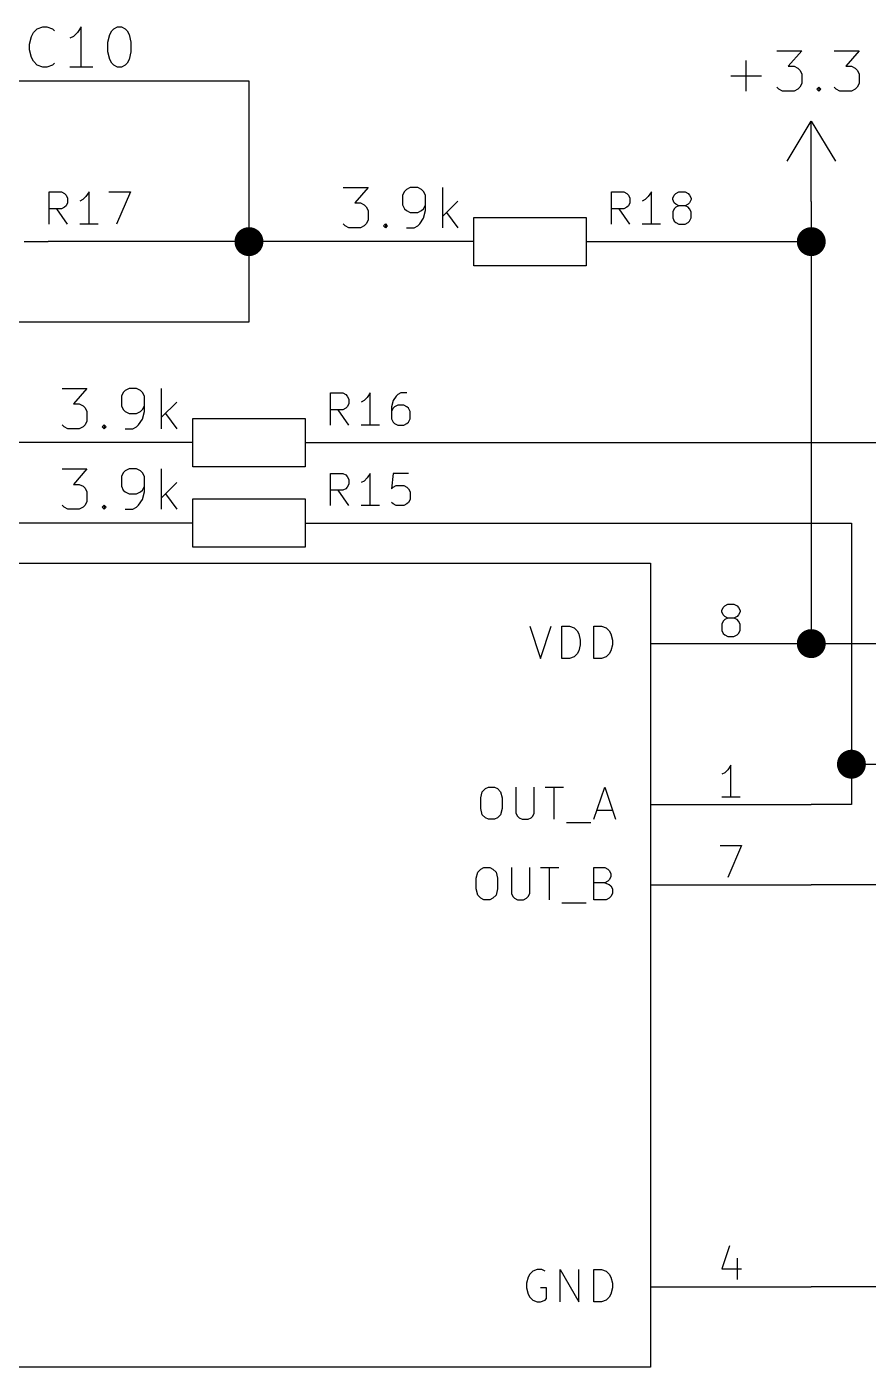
# Model space of a CAD drawing. Header units: inches. Extents: x 0.4 to 16.1, y -11.3 to -0.4.
# Drawn here: x 5.323 to 6.371, y -10.15 to -8.483 of the extents above; entities that cross this region are included whole.
import ezdxf

# ---------------------------------------------------------------- set-up
doc = ezdxf.new("R2010")
doc.units = ezdxf.units.IN
doc.header["$MEASUREMENT"] = 0
for name, color, linetype in [('GREENSIXTYFIVE', 129, 'CONTINUOUS'), ('LIGHTGREEN', 92, 'CONTINUOUS'), ('LIGHTRED', 12, 'CONTINUOUS'), ('RED', 14, 'CONTINUOUS'), ('WHITE', 250, 'CONTINUOUS')]:
    doc.layers.add(name, color=color, linetype=linetype)

msp = doc.modelspace()

# ---------------------------------------------------------------- linework, layer by layer
at = {"layer": 'GREENSIXTYFIVE', "linetype": 'CONTINUOUS'}
for p, q in [((5.3317, -8.4899), (5.3364, -8.4852)), ((5.3364, -8.4852), (5.3436, -8.4828)), ((5.3436, -8.4828), (5.3483, -8.4828)), ((5.3483, -8.4828), (5.3555, -8.4852)), ((5.3555, -8.4852), (5.3579, -8.4876)), ((5.3912, -8.4828), (5.3864, -8.4899)), ((5.3912, -8.5328), (5.3912, -8.4828)), ((5.4293, -8.4876), (5.4317, -8.4852)), ((5.4317, -8.4852), (5.4364, -8.4828)), ((5.4364, -8.4828), (5.4412, -8.4828)), ((5.4412, -8.4828), (5.4459, -8.4852)), ((5.4459, -8.4852), (5.4483, -8.4876)), ((5.3269, -8.5042), (5.3293, -8.4947)), ((5.3293, -8.4947), (5.3317, -8.4899)), ((5.3817, -8.4947), (5.3769, -8.4971)), ((5.3864, -8.4899), (5.3817, -8.4947)), ((5.4245, -8.5018), (5.4269, -8.4923)), ((5.4245, -8.5138), (5.4245, -8.5018)), ((5.4269, -8.4923), (5.4293, -8.4876)), ((5.4483, -8.4876), (5.4507, -8.4923)), ((5.4507, -8.4923), (5.4531, -8.5018)), ((5.4531, -8.5018), (5.4531, -8.5138)), ((5.3269, -8.5114), (5.3269, -8.5042)), ((5.3293, -8.5209), (5.3269, -8.5114)), ((5.4269, -8.5233), (5.4245, -8.5138)), ((5.4531, -8.5138), (5.4507, -8.5233)), ((6.2571, -8.5128), (6.2881, -8.5128)), ((6.2881, -8.5128), (6.2714, -8.5319)), ((6.3286, -8.5128), (6.3595, -8.5128)), ((6.3595, -8.5128), (6.3429, -8.5319)), ((5.3317, -8.5257), (5.3293, -8.5209)), ((5.3364, -8.5304), (5.3317, -8.5257)), ((5.3436, -8.5328), (5.3364, -8.5304)), ((5.3483, -8.5328), (5.3436, -8.5328)), ((5.3555, -8.5304), (5.3483, -8.5328)), ((5.3579, -8.528), (5.3555, -8.5304)), ((5.4055, -8.5328), (5.3769, -8.5328)), ((5.4293, -8.528), (5.4269, -8.5233)), ((5.4317, -8.5304), (5.4293, -8.528)), ((5.4364, -8.5328), (5.4317, -8.5304)), ((5.4412, -8.5328), (5.4364, -8.5328)), ((5.4459, -8.5304), (5.4412, -8.5328)), ((5.4483, -8.528), (5.4459, -8.5304)), ((5.4507, -8.5233), (5.4483, -8.528)), ((6.219, -8.5628), (6.219, -8.5247)), ((6.2714, -8.5319), (6.2786, -8.5319)), ((6.2786, -8.5319), (6.2833, -8.5342)), ((6.2833, -8.5342), (6.2857, -8.5366)), ((6.3429, -8.5319), (6.35, -8.5319)), ((6.35, -8.5319), (6.3548, -8.5342)), ((6.3548, -8.5342), (6.3571, -8.5366)), ((6.2, -8.5438), (6.2381, -8.5438)), ((6.2857, -8.5366), (6.2881, -8.5414)), ((6.2881, -8.5414), (6.2881, -8.5533)), ((6.3571, -8.5366), (6.3595, -8.5414)), ((6.3595, -8.5414), (6.3595, -8.5533)), ((6.2595, -8.5604), (6.2571, -8.558)), ((6.2643, -8.5628), (6.2595, -8.5604)), ((6.2786, -8.5628), (6.2643, -8.5628)), ((6.2833, -8.5604), (6.2786, -8.5628)), ((6.2857, -8.558), (6.2833, -8.5604)), ((6.2881, -8.5533), (6.2857, -8.558)), ((6.3071, -8.5604), (6.3095, -8.558)), ((6.3095, -8.5628), (6.3071, -8.5604)), ((6.3095, -8.558), (6.3119, -8.5604)), ((6.3095, -8.558), (6.3095, -8.5628)), ((6.3119, -8.5604), (6.3095, -8.5628)), ((6.331, -8.5604), (6.3286, -8.558)), ((6.3357, -8.5628), (6.331, -8.5604)), ((6.35, -8.5628), (6.3357, -8.5628)), ((6.3548, -8.5604), (6.35, -8.5628)), ((6.3571, -8.558), (6.3548, -8.5604)), ((6.3595, -8.5533), (6.3571, -8.558)), ((5.7174, -8.6828), (5.7483, -8.6828)), ((5.7483, -8.6828), (5.7317, -8.7019)), ((5.796, -8.6852), (5.7936, -8.6876)), ((5.8007, -8.6828), (5.796, -8.6852)), ((5.8102, -8.6828), (5.8007, -8.6828)), ((5.815, -8.6852), (5.8102, -8.6828)), ((5.8174, -8.6876), (5.815, -8.6852)), ((5.8412, -8.7328), (5.8412, -8.6828)), ((5.3514, -8.7282), (5.3514, -8.6882)), ((5.3514, -8.6882), (5.3667, -8.6882)), ((5.3667, -8.6882), (5.3705, -8.6901)), ((5.3705, -8.6901), (5.3724, -8.6921)), ((5.3724, -8.6921), (5.3743, -8.6959)), ((5.3743, -8.7016), (5.3724, -8.7054)), ((5.3743, -8.6959), (5.3743, -8.7016)), ((5.3933, -8.6978), (5.3895, -8.6997)), ((5.3971, -8.694), (5.3933, -8.6978)), ((5.401, -8.6882), (5.3971, -8.694)), ((5.401, -8.7282), (5.401, -8.6882)), ((5.4257, -8.6882), (5.4524, -8.6882)), ((5.4524, -8.6882), (5.4352, -8.7282)), ((5.7317, -8.7019), (5.7388, -8.7019)), ((5.7388, -8.7019), (5.7436, -8.7042)), ((5.7936, -8.6876), (5.7912, -8.6923)), ((5.7912, -8.6923), (5.7912, -8.7042)), ((5.8198, -8.6923), (5.8174, -8.6876)), ((5.8198, -8.7114), (5.8198, -8.6923)), ((5.8602, -8.6995), (5.8412, -8.7185)), ((6.0514, -8.7282), (6.0514, -8.6882)), ((6.0514, -8.6882), (6.0667, -8.6882)), ((6.0667, -8.6882), (6.0705, -8.6901)), ((6.0705, -8.6901), (6.0724, -8.6921)), ((6.0724, -8.6921), (6.0743, -8.6959)), ((6.0743, -8.7016), (6.0724, -8.7054)), ((6.0743, -8.6959), (6.0743, -8.7016)), ((6.0933, -8.6978), (6.0895, -8.6997)), ((6.0971, -8.694), (6.0933, -8.6978)), ((6.101, -8.6882), (6.0971, -8.694)), ((6.101, -8.7282), (6.101, -8.6882)), ((6.1276, -8.6959), (6.1295, -8.6921)), ((6.1276, -8.6978), (6.1276, -8.6959)), ((6.1295, -8.7016), (6.1276, -8.6978)), ((6.1295, -8.6921), (6.1314, -8.6901)), ((6.1314, -8.7035), (6.1295, -8.7016)), ((6.1314, -8.6901), (6.1352, -8.6882)), ((6.1352, -8.6882), (6.1429, -8.6882)), ((6.1429, -8.6882), (6.1467, -8.6901)), ((6.1467, -8.6901), (6.1486, -8.6921)), ((6.1486, -8.7016), (6.1467, -8.7035)), ((6.1486, -8.6921), (6.1505, -8.6959)), ((6.1505, -8.6978), (6.1486, -8.7016)), ((6.1505, -8.6959), (6.1505, -8.6978)), ((5.3667, -8.7092), (5.3514, -8.7092)), ((5.3743, -8.7282), (5.361, -8.7092)), ((5.3705, -8.7073), (5.3667, -8.7092)), ((5.3724, -8.7054), (5.3705, -8.7073)), ((5.7436, -8.7042), (5.746, -8.7066)), ((5.746, -8.7066), (5.7483, -8.7114)), ((5.7483, -8.7114), (5.7483, -8.7233)), ((5.7912, -8.7042), (5.7936, -8.709)), ((5.7936, -8.709), (5.796, -8.7114)), ((5.796, -8.7114), (5.8007, -8.7138)), ((5.8007, -8.7138), (5.8102, -8.7138)), ((5.8102, -8.7138), (5.815, -8.7114)), ((5.815, -8.7114), (5.8174, -8.709)), ((5.8174, -8.709), (5.8198, -8.7042)), ((5.8174, -8.7209), (5.8198, -8.7114)), ((5.846, -8.7138), (5.8602, -8.7328)), ((6.0667, -8.7092), (6.0514, -8.7092)), ((6.0743, -8.7282), (6.061, -8.7092)), ((6.0705, -8.7073), (6.0667, -8.7092)), ((6.0724, -8.7054), (6.0705, -8.7073)), ((6.1295, -8.7092), (6.1276, -8.713)), ((6.1276, -8.713), (6.1276, -8.7206)), ((6.1314, -8.7073), (6.1295, -8.7092)), ((6.1352, -8.7054), (6.1314, -8.7035)), ((6.1352, -8.7054), (6.1314, -8.7073)), ((6.1429, -8.7054), (6.1352, -8.7054)), ((6.1467, -8.7035), (6.1429, -8.7054)), ((6.1467, -8.7073), (6.1429, -8.7054)), ((6.1486, -8.7092), (6.1467, -8.7073)), ((6.1505, -8.713), (6.1486, -8.7092)), ((6.1505, -8.7206), (6.1505, -8.713)), ((5.4124, -8.7282), (5.3895, -8.7282)), ((5.7198, -8.7304), (5.7174, -8.728)), ((5.7245, -8.7328), (5.7198, -8.7304)), ((5.7388, -8.7328), (5.7245, -8.7328)), ((5.7436, -8.7304), (5.7388, -8.7328)), ((5.746, -8.728), (5.7436, -8.7304)), ((5.7483, -8.7233), (5.746, -8.728)), ((5.7674, -8.7304), (5.7698, -8.728)), ((5.7698, -8.7328), (5.7674, -8.7304)), ((5.7698, -8.728), (5.7721, -8.7304)), ((5.7698, -8.728), (5.7698, -8.7328)), ((5.7721, -8.7304), (5.7698, -8.7328)), ((5.796, -8.7328), (5.8055, -8.7328)), ((5.8055, -8.7328), (5.8102, -8.7304)), ((5.8102, -8.7304), (5.8126, -8.728)), ((5.8126, -8.728), (5.8174, -8.7209)), ((6.1124, -8.7282), (6.0895, -8.7282)), ((6.1276, -8.7206), (6.1295, -8.7244)), ((6.1295, -8.7244), (6.1314, -8.7263)), ((6.1314, -8.7263), (6.1352, -8.7282)), ((6.1352, -8.7282), (6.1429, -8.7282)), ((6.1429, -8.7282), (6.1467, -8.7263)), ((6.1467, -8.7263), (6.1486, -8.7244)), ((6.1486, -8.7244), (6.1505, -8.7206)), ((5.3674, -8.9328), (5.3983, -8.9328)), ((5.3674, -8.9328), (5.3983, -8.9328)), ((5.3983, -8.9328), (5.3817, -8.9519)), ((5.3983, -8.9328), (5.3817, -8.9519)), ((5.446, -8.9352), (5.4436, -8.9376)), ((5.446, -8.9352), (5.4436, -8.9376)), ((5.4507, -8.9328), (5.446, -8.9352)), ((5.4507, -8.9328), (5.446, -8.9352)), ((5.4602, -8.9328), (5.4507, -8.9328)), ((5.4602, -8.9328), (5.4507, -8.9328)), ((5.465, -8.9352), (5.4602, -8.9328)), ((5.465, -8.9352), (5.4602, -8.9328)), ((5.4674, -8.9376), (5.465, -8.9352)), ((5.4674, -8.9376), (5.465, -8.9352)), ((5.4912, -8.9828), (5.4912, -8.9328)), ((5.4912, -8.9828), (5.4912, -8.9328)), ((5.3817, -8.9519), (5.3888, -8.9519)), ((5.3817, -8.9519), (5.3888, -8.9519)), ((5.3888, -8.9519), (5.3936, -8.9542)), ((5.3888, -8.9519), (5.3936, -8.9542)), ((5.4436, -8.9376), (5.4412, -8.9423)), ((5.4436, -8.9376), (5.4412, -8.9423)), ((5.4412, -8.9423), (5.4412, -8.9542)), ((5.4412, -8.9423), (5.4412, -8.9542)), ((5.4698, -8.9423), (5.4674, -8.9376)), ((5.4698, -8.9423), (5.4674, -8.9376)), ((5.4698, -8.9614), (5.4698, -8.9423)), ((5.4698, -8.9614), (5.4698, -8.9423)), ((5.5102, -8.9495), (5.4912, -8.9685)), ((5.5102, -8.9495), (5.4912, -8.9685)), ((5.7014, -8.9782), (5.7014, -8.9382)), ((5.7014, -8.9382), (5.7167, -8.9382)), ((5.7014, -8.9782), (5.7014, -8.9382)), ((5.7014, -8.9382), (5.7167, -8.9382)), ((5.7167, -8.9382), (5.7205, -8.9401)), ((5.7167, -8.9382), (5.7205, -8.9401)), ((5.7205, -8.9401), (5.7224, -8.9421)), ((5.7205, -8.9401), (5.7224, -8.9421)), ((5.7224, -8.9421), (5.7243, -8.9459)), ((5.7224, -8.9421), (5.7243, -8.9459)), ((5.7243, -8.9516), (5.7224, -8.9554)), ((5.7243, -8.9516), (5.7224, -8.9554)), ((5.7243, -8.9459), (5.7243, -8.9516)), ((5.7243, -8.9459), (5.7243, -8.9516)), ((5.7433, -8.9478), (5.7395, -8.9497)), ((5.7433, -8.9478), (5.7395, -8.9497)), ((5.7471, -8.944), (5.7433, -8.9478)), ((5.7471, -8.944), (5.7433, -8.9478)), ((5.751, -8.9382), (5.7471, -8.944)), ((5.751, -8.9382), (5.7471, -8.944)), ((5.751, -8.9782), (5.751, -8.9382)), ((5.751, -8.9782), (5.751, -8.9382)), ((5.7795, -8.9478), (5.7776, -8.9554)), ((5.7795, -8.9478), (5.7776, -8.9554)), ((5.7833, -8.9421), (5.7795, -8.9478)), ((5.7833, -8.9421), (5.7795, -8.9478)), ((5.7852, -8.9401), (5.7833, -8.9421)), ((5.7852, -8.9401), (5.7833, -8.9421)), ((5.789, -8.9382), (5.7852, -8.9401)), ((5.789, -8.9382), (5.7852, -8.9401)), ((5.7967, -8.9382), (5.789, -8.9382)), ((5.7967, -8.9382), (5.789, -8.9382)), ((5.3936, -8.9542), (5.396, -8.9566)), ((5.3936, -8.9542), (5.396, -8.9566)), ((5.396, -8.9566), (5.3983, -8.9614)), ((5.396, -8.9566), (5.3983, -8.9614)), ((5.3983, -8.9614), (5.3983, -8.9733)), ((5.3983, -8.9614), (5.3983, -8.9733)), ((5.4412, -8.9542), (5.4436, -8.959)), ((5.4412, -8.9542), (5.4436, -8.959)), ((5.4436, -8.959), (5.446, -8.9614)), ((5.4436, -8.959), (5.446, -8.9614)), ((5.446, -8.9614), (5.4507, -8.9638)), ((5.446, -8.9614), (5.4507, -8.9638)), ((5.4507, -8.9638), (5.4602, -8.9638)), ((5.4507, -8.9638), (5.4602, -8.9638)), ((5.4602, -8.9638), (5.465, -8.9614)), ((5.4602, -8.9638), (5.465, -8.9614)), ((5.465, -8.9614), (5.4674, -8.959)), ((5.465, -8.9614), (5.4674, -8.959)), ((5.4674, -8.959), (5.4698, -8.9542)), ((5.4674, -8.959), (5.4698, -8.9542)), ((5.4674, -8.9709), (5.4698, -8.9614)), ((5.4674, -8.9709), (5.4698, -8.9614)), ((5.496, -8.9638), (5.5102, -8.9828)), ((5.496, -8.9638), (5.5102, -8.9828)), ((5.7167, -8.9592), (5.7014, -8.9592)), ((5.7167, -8.9592), (5.7014, -8.9592)), ((5.7243, -8.9782), (5.711, -8.9592)), ((5.7243, -8.9782), (5.711, -8.9592)), ((5.7205, -8.9573), (5.7167, -8.9592)), ((5.7205, -8.9573), (5.7167, -8.9592)), ((5.7224, -8.9554), (5.7205, -8.9573)), ((5.7224, -8.9554), (5.7205, -8.9573)), ((5.7776, -8.9554), (5.7776, -8.9706)), ((5.7776, -8.9554), (5.7776, -8.9706)), ((5.7795, -8.9573), (5.7776, -8.9611)), ((5.7795, -8.9573), (5.7776, -8.9611)), ((5.7814, -8.9554), (5.7795, -8.9573)), ((5.7814, -8.9554), (5.7795, -8.9573)), ((5.7852, -8.9535), (5.7814, -8.9554)), ((5.7852, -8.9535), (5.7814, -8.9554)), ((5.7929, -8.9535), (5.7852, -8.9535)), ((5.7929, -8.9535), (5.7852, -8.9535)), ((5.7967, -8.9554), (5.7929, -8.9535)), ((5.7967, -8.9554), (5.7929, -8.9535)), ((5.7986, -8.9573), (5.7967, -8.9554)), ((5.7986, -8.9573), (5.7967, -8.9554)), ((5.8005, -8.9611), (5.7986, -8.9573)), ((5.8005, -8.9611), (5.7986, -8.9573)), ((5.8005, -8.9706), (5.8005, -8.9611)), ((5.8005, -8.9706), (5.8005, -8.9611)), ((5.3698, -8.9804), (5.3674, -8.978)), ((5.3698, -8.9804), (5.3674, -8.978)), ((5.3745, -8.9828), (5.3698, -8.9804)), ((5.3745, -8.9828), (5.3698, -8.9804)), ((5.3888, -8.9828), (5.3745, -8.9828)), ((5.3888, -8.9828), (5.3745, -8.9828)), ((5.3936, -8.9804), (5.3888, -8.9828)), ((5.3936, -8.9804), (5.3888, -8.9828)), ((5.396, -8.978), (5.3936, -8.9804)), ((5.396, -8.978), (5.3936, -8.9804)), ((5.3983, -8.9733), (5.396, -8.978)), ((5.3983, -8.9733), (5.396, -8.978)), ((5.4174, -8.9804), (5.4198, -8.978)), ((5.4174, -8.9804), (5.4198, -8.978)), ((5.4198, -8.9828), (5.4174, -8.9804)), ((5.4198, -8.9828), (5.4174, -8.9804)), ((5.4198, -8.978), (5.4221, -8.9804)), ((5.4198, -8.978), (5.4198, -8.9828)), ((5.4198, -8.978), (5.4221, -8.9804)), ((5.4198, -8.978), (5.4198, -8.9828)), ((5.4221, -8.9804), (5.4198, -8.9828)), ((5.4221, -8.9804), (5.4198, -8.9828)), ((5.446, -8.9828), (5.4555, -8.9828)), ((5.446, -8.9828), (5.4555, -8.9828)), ((5.4555, -8.9828), (5.4602, -8.9804)), ((5.4555, -8.9828), (5.4602, -8.9804)), ((5.4602, -8.9804), (5.4626, -8.978)), ((5.4602, -8.9804), (5.4626, -8.978)), ((5.4626, -8.978), (5.4674, -8.9709)), ((5.4626, -8.978), (5.4674, -8.9709)), ((5.7624, -8.9782), (5.7395, -8.9782)), ((5.7624, -8.9782), (5.7395, -8.9782)), ((5.7776, -8.9706), (5.7795, -8.9744)), ((5.7776, -8.9706), (5.7795, -8.9744)), ((5.7795, -8.9744), (5.7814, -8.9763)), ((5.7795, -8.9744), (5.7814, -8.9763)), ((5.7814, -8.9763), (5.7852, -8.9782)), ((5.7814, -8.9763), (5.7852, -8.9782)), ((5.7852, -8.9782), (5.7929, -8.9782)), ((5.7852, -8.9782), (5.7929, -8.9782)), ((5.7929, -8.9782), (5.7967, -8.9763)), ((5.7929, -8.9782), (5.7967, -8.9763)), ((5.7967, -8.9763), (5.7986, -8.9744)), ((5.7967, -8.9763), (5.7986, -8.9744)), ((5.7986, -8.9744), (5.8005, -8.9706)), ((5.7986, -8.9744), (5.8005, -8.9706)), ((5.3674, -9.0328), (5.3983, -9.0328)), ((5.3674, -9.0328), (5.3983, -9.0328)), ((5.3983, -9.0328), (5.3817, -9.0519)), ((5.3983, -9.0328), (5.3817, -9.0519)), ((5.446, -9.0352), (5.4436, -9.0376)), ((5.446, -9.0352), (5.4436, -9.0376)), ((5.4507, -9.0328), (5.446, -9.0352)), ((5.4507, -9.0328), (5.446, -9.0352)), ((5.4602, -9.0328), (5.4507, -9.0328)), ((5.4602, -9.0328), (5.4507, -9.0328)), ((5.465, -9.0352), (5.4602, -9.0328)), ((5.465, -9.0352), (5.4602, -9.0328)), ((5.4674, -9.0376), (5.465, -9.0352)), ((5.4674, -9.0376), (5.465, -9.0352)), ((5.4912, -9.0828), (5.4912, -9.0328)), ((5.4912, -9.0828), (5.4912, -9.0328)), ((5.3817, -9.0519), (5.3888, -9.0519)), ((5.3817, -9.0519), (5.3888, -9.0519)), ((5.3888, -9.0519), (5.3936, -9.0542)), ((5.3888, -9.0519), (5.3936, -9.0542)), ((5.4436, -9.0376), (5.4412, -9.0423)), ((5.4436, -9.0376), (5.4412, -9.0423)), ((5.4412, -9.0423), (5.4412, -9.0542)), ((5.4412, -9.0423), (5.4412, -9.0542)), ((5.4698, -9.0423), (5.4674, -9.0376)), ((5.4698, -9.0423), (5.4674, -9.0376)), ((5.4698, -9.0614), (5.4698, -9.0423)), ((5.4698, -9.0614), (5.4698, -9.0423)), ((5.5102, -9.0495), (5.4912, -9.0685)), ((5.5102, -9.0495), (5.4912, -9.0685)), ((5.7014, -9.0782), (5.7014, -9.0382)), ((5.7014, -9.0382), (5.7167, -9.0382)), ((5.7014, -9.0782), (5.7014, -9.0382)), ((5.7014, -9.0382), (5.7167, -9.0382)), ((5.7167, -9.0382), (5.7205, -9.0401)), ((5.7167, -9.0382), (5.7205, -9.0401)), ((5.7205, -9.0401), (5.7224, -9.0421)), ((5.7205, -9.0401), (5.7224, -9.0421)), ((5.7224, -9.0421), (5.7243, -9.0459)), ((5.7224, -9.0421), (5.7243, -9.0459)), ((5.7243, -9.0516), (5.7224, -9.0554)), ((5.7243, -9.0516), (5.7224, -9.0554)), ((5.7243, -9.0459), (5.7243, -9.0516)), ((5.7243, -9.0459), (5.7243, -9.0516)), ((5.7433, -9.0478), (5.7395, -9.0497)), ((5.7433, -9.0478), (5.7395, -9.0497)), ((5.7471, -9.044), (5.7433, -9.0478)), ((5.7471, -9.044), (5.7433, -9.0478)), ((5.751, -9.0382), (5.7471, -9.044)), ((5.751, -9.0382), (5.7471, -9.044)), ((5.751, -9.0782), (5.751, -9.0382)), ((5.751, -9.0782), (5.751, -9.0382)), ((5.7795, -9.0382), (5.7776, -9.0573)), ((5.7795, -9.0382), (5.7776, -9.0573)), ((5.7986, -9.0382), (5.7795, -9.0382)), ((5.7986, -9.0382), (5.7795, -9.0382)), ((5.3936, -9.0542), (5.396, -9.0566)), ((5.3936, -9.0542), (5.396, -9.0566)), ((5.396, -9.0566), (5.3983, -9.0614)), ((5.396, -9.0566), (5.3983, -9.0614)), ((5.3983, -9.0614), (5.3983, -9.0733)), ((5.3983, -9.0614), (5.3983, -9.0733)), ((5.4412, -9.0542), (5.4436, -9.059)), ((5.4412, -9.0542), (5.4436, -9.059)), ((5.4436, -9.059), (5.446, -9.0614)), ((5.4436, -9.059), (5.446, -9.0614)), ((5.446, -9.0614), (5.4507, -9.0638)), ((5.446, -9.0614), (5.4507, -9.0638)), ((5.4507, -9.0638), (5.4602, -9.0638)), ((5.4507, -9.0638), (5.4602, -9.0638)), ((5.4602, -9.0638), (5.465, -9.0614)), ((5.4602, -9.0638), (5.465, -9.0614)), ((5.465, -9.0614), (5.4674, -9.059)), ((5.465, -9.0614), (5.4674, -9.059)), ((5.4674, -9.059), (5.4698, -9.0542)), ((5.4674, -9.059), (5.4698, -9.0542)), ((5.4674, -9.0709), (5.4698, -9.0614)), ((5.4674, -9.0709), (5.4698, -9.0614)), ((5.496, -9.0638), (5.5102, -9.0828)), ((5.496, -9.0638), (5.5102, -9.0828)), ((5.7167, -9.0592), (5.7014, -9.0592)), ((5.7167, -9.0592), (5.7014, -9.0592)), ((5.7243, -9.0782), (5.711, -9.0592)), ((5.7243, -9.0782), (5.711, -9.0592)), ((5.7205, -9.0573), (5.7167, -9.0592)), ((5.7205, -9.0573), (5.7167, -9.0592)), ((5.7224, -9.0554), (5.7205, -9.0573)), ((5.7224, -9.0554), (5.7205, -9.0573)), ((5.7776, -9.0573), (5.7795, -9.0554)), ((5.7776, -9.0573), (5.7795, -9.0554)), ((5.7795, -9.0554), (5.7833, -9.0535)), ((5.7795, -9.0554), (5.7833, -9.0535)), ((5.7833, -9.0535), (5.7929, -9.0535)), ((5.7833, -9.0535), (5.7929, -9.0535)), ((5.7929, -9.0535), (5.7967, -9.0554)), ((5.7929, -9.0535), (5.7967, -9.0554)), ((5.7967, -9.0554), (5.7986, -9.0573)), ((5.7967, -9.0554), (5.7986, -9.0573)), ((5.7986, -9.0573), (5.8005, -9.0611)), ((5.7986, -9.0573), (5.8005, -9.0611)), ((5.8005, -9.0611), (5.8005, -9.0706)), ((5.8005, -9.0611), (5.8005, -9.0706)), ((5.3698, -9.0804), (5.3674, -9.078)), ((5.3698, -9.0804), (5.3674, -9.078)), ((5.3745, -9.0828), (5.3698, -9.0804)), ((5.3745, -9.0828), (5.3698, -9.0804)), ((5.3888, -9.0828), (5.3745, -9.0828)), ((5.3888, -9.0828), (5.3745, -9.0828)), ((5.3936, -9.0804), (5.3888, -9.0828)), ((5.3936, -9.0804), (5.3888, -9.0828)), ((5.396, -9.078), (5.3936, -9.0804)), ((5.396, -9.078), (5.3936, -9.0804)), ((5.3983, -9.0733), (5.396, -9.078)), ((5.3983, -9.0733), (5.396, -9.078)), ((5.4174, -9.0804), (5.4198, -9.078)), ((5.4174, -9.0804), (5.4198, -9.078)), ((5.4198, -9.0828), (5.4174, -9.0804)), ((5.4198, -9.0828), (5.4174, -9.0804)), ((5.4198, -9.078), (5.4221, -9.0804)), ((5.4198, -9.078), (5.4198, -9.0828)), ((5.4198, -9.078), (5.4221, -9.0804)), ((5.4198, -9.078), (5.4198, -9.0828)), ((5.4221, -9.0804), (5.4198, -9.0828)), ((5.4221, -9.0804), (5.4198, -9.0828)), ((5.446, -9.0828), (5.4555, -9.0828)), ((5.446, -9.0828), (5.4555, -9.0828)), ((5.4555, -9.0828), (5.4602, -9.0804)), ((5.4555, -9.0828), (5.4602, -9.0804)), ((5.4602, -9.0804), (5.4626, -9.078)), ((5.4602, -9.0804), (5.4626, -9.078)), ((5.4626, -9.078), (5.4674, -9.0709)), ((5.4626, -9.078), (5.4674, -9.0709)), ((5.7624, -9.0782), (5.7395, -9.0782)), ((5.7624, -9.0782), (5.7395, -9.0782)), ((5.7795, -9.0763), (5.7776, -9.0744)), ((5.7795, -9.0763), (5.7776, -9.0744)), ((5.7833, -9.0782), (5.7795, -9.0763)), ((5.7833, -9.0782), (5.7795, -9.0763)), ((5.7929, -9.0782), (5.7833, -9.0782)), ((5.7929, -9.0782), (5.7833, -9.0782)), ((5.7967, -9.0763), (5.7929, -9.0782)), ((5.7967, -9.0763), (5.7929, -9.0782)), ((5.7986, -9.0744), (5.7967, -9.0763)), ((5.7986, -9.0744), (5.7967, -9.0763)), ((5.8005, -9.0706), (5.7986, -9.0744)), ((5.8005, -9.0706), (5.7986, -9.0744)), ((5.9495, -9.2285), (5.9629, -9.2685)), ((5.9629, -9.2685), (5.9762, -9.2285)), ((5.9895, -9.2685), (5.9895, -9.2285)), ((5.9895, -9.2285), (5.999, -9.2285)), ((5.999, -9.2285), (6.0048, -9.2304)), ((6.0048, -9.2304), (6.0086, -9.2342)), ((6.0086, -9.2342), (6.0105, -9.238)), ((6.0295, -9.2685), (6.0295, -9.2285)), ((6.0295, -9.2285), (6.039, -9.2285)), ((6.039, -9.2285), (6.0448, -9.2304)), ((6.0448, -9.2304), (6.0486, -9.2342)), ((6.0486, -9.2342), (6.0505, -9.238)), ((6.0105, -9.238), (6.0124, -9.2456)), ((6.0124, -9.2514), (6.0105, -9.259)), ((6.0124, -9.2456), (6.0124, -9.2514)), ((6.0505, -9.238), (6.0524, -9.2456)), ((6.0524, -9.2514), (6.0505, -9.259)), ((6.0524, -9.2456), (6.0524, -9.2514)), ((5.999, -9.2685), (5.9895, -9.2685)), ((6.0048, -9.2666), (5.999, -9.2685)), ((6.0086, -9.2628), (6.0048, -9.2666)), ((6.0105, -9.259), (6.0086, -9.2628)), ((6.039, -9.2685), (6.0295, -9.2685)), ((6.0448, -9.2666), (6.039, -9.2685)), ((6.0486, -9.2628), (6.0448, -9.2666)), ((6.0505, -9.259), (6.0486, -9.2628)), ((5.8886, -9.4418), (5.8905, -9.4342)), ((5.8905, -9.4342), (5.8943, -9.4304)), ((5.8943, -9.4304), (5.8981, -9.4285)), ((5.8981, -9.4285), (5.9057, -9.4285)), ((5.9057, -9.4285), (5.9095, -9.4304)), ((5.9095, -9.4304), (5.9133, -9.4342)), ((5.9133, -9.4342), (5.9152, -9.4418)), ((5.9324, -9.4285), (5.9324, -9.4609)), ((5.9552, -9.4609), (5.9552, -9.4285)), ((5.9686, -9.4285), (5.9914, -9.4285)), ((5.98, -9.4685), (5.98, -9.4285)), ((6.0295, -9.4685), (6.0429, -9.4285)), ((6.0429, -9.4285), (6.0562, -9.4685)), ((5.8886, -9.4552), (5.8886, -9.4418)), ((5.9152, -9.4418), (5.9152, -9.4552)), ((5.8905, -9.4628), (5.8886, -9.4552)), ((5.8943, -9.4666), (5.8905, -9.4628)), ((5.8981, -9.4685), (5.8943, -9.4666)), ((5.9057, -9.4685), (5.8981, -9.4685)), ((5.9095, -9.4666), (5.9057, -9.4685)), ((5.9133, -9.4628), (5.9095, -9.4666)), ((5.9152, -9.4552), (5.9133, -9.4628)), ((5.9324, -9.4609), (5.9343, -9.4647)), ((5.9343, -9.4647), (5.9362, -9.4666)), ((5.9362, -9.4666), (5.94, -9.4685)), ((5.94, -9.4685), (5.9476, -9.4685)), ((5.9476, -9.4685), (5.9514, -9.4666)), ((5.9514, -9.4666), (5.9533, -9.4647)), ((5.9533, -9.4647), (5.9552, -9.4609)), ((6.0333, -9.4571), (6.0524, -9.4571)), ((5.9952, -9.4723), (6.0257, -9.4723)), ((5.8829, -9.5418), (5.8848, -9.5342)), ((5.8848, -9.5342), (5.8886, -9.5304)), ((5.8886, -9.5304), (5.8924, -9.5285)), ((5.8924, -9.5285), (5.9, -9.5285)), ((5.9, -9.5285), (5.9038, -9.5304)), ((5.9038, -9.5304), (5.9076, -9.5342)), ((5.9076, -9.5342), (5.9095, -9.5418)), ((5.9267, -9.5285), (5.9267, -9.5609)), ((5.9495, -9.5609), (5.9495, -9.5285)), ((5.9629, -9.5285), (5.9857, -9.5285)), ((5.9743, -9.5685), (5.9743, -9.5285)), ((6.0295, -9.5685), (6.0295, -9.5285)), ((6.0295, -9.5285), (6.0429, -9.5285)), ((6.0429, -9.5285), (6.0467, -9.5304)), ((6.0467, -9.5304), (6.0486, -9.5323)), ((6.0486, -9.5323), (6.0505, -9.5361)), ((6.0505, -9.5361), (6.0505, -9.5399)), ((5.8829, -9.5552), (5.8829, -9.5418)), ((5.9095, -9.5418), (5.9095, -9.5552)), ((6.0429, -9.5476), (6.0295, -9.5476)), ((6.0467, -9.5456), (6.0429, -9.5476)), ((6.0429, -9.5476), (6.0486, -9.5495)), ((6.0486, -9.5437), (6.0467, -9.5456)), ((6.0505, -9.5399), (6.0486, -9.5437)), ((6.0486, -9.5495), (6.0505, -9.5514)), ((6.0505, -9.5514), (6.0524, -9.5552)), ((5.8848, -9.5628), (5.8829, -9.5552)), ((5.8886, -9.5666), (5.8848, -9.5628)), ((5.8924, -9.5685), (5.8886, -9.5666)), ((5.9, -9.5685), (5.8924, -9.5685)), ((5.9038, -9.5666), (5.9, -9.5685)), ((5.9076, -9.5628), (5.9038, -9.5666)), ((5.9095, -9.5552), (5.9076, -9.5628)), ((5.9267, -9.5609), (5.9286, -9.5647)), ((5.9286, -9.5647), (5.9305, -9.5666)), ((5.9305, -9.5666), (5.9343, -9.5685)), ((5.9343, -9.5685), (5.9419, -9.5685)), ((5.9419, -9.5685), (5.9457, -9.5666)), ((5.9457, -9.5666), (5.9476, -9.5647)), ((5.9476, -9.5647), (5.9495, -9.5609)), ((6.0448, -9.5685), (6.0295, -9.5685)), ((6.0486, -9.5666), (6.0448, -9.5685)), ((6.0505, -9.5647), (6.0486, -9.5666)), ((6.0524, -9.5609), (6.0505, -9.5647)), ((6.0524, -9.5552), (6.0524, -9.5609)), ((5.9895, -9.5723), (6.02, -9.5723)), ((5.9495, -10.0342), (5.9476, -10.038)), ((5.9533, -10.0304), (5.9495, -10.0342)), ((5.959, -10.0285), (5.9533, -10.0304)), ((5.9648, -10.0285), (5.959, -10.0285)), ((5.9686, -10.0304), (5.9648, -10.0285)), ((5.9876, -10.0685), (5.9876, -10.0285)), ((5.9876, -10.0285), (6.0105, -10.0685)), ((6.0105, -10.0685), (6.0105, -10.0285)), ((6.0295, -10.0685), (6.0295, -10.0285)), ((6.0295, -10.0285), (6.039, -10.0285)), ((6.039, -10.0285), (6.0448, -10.0304)), ((6.0448, -10.0304), (6.0486, -10.0342)), ((6.0486, -10.0342), (6.0505, -10.038)), ((5.9476, -10.038), (5.9457, -10.0456)), ((5.9457, -10.0456), (5.9457, -10.0514)), ((5.9457, -10.0514), (5.9476, -10.059)), ((5.9705, -10.0514), (5.9629, -10.0514)), ((5.9705, -10.0647), (5.9705, -10.0514)), ((6.0505, -10.038), (6.0524, -10.0456)), ((6.0524, -10.0514), (6.0505, -10.059)), ((6.0524, -10.0456), (6.0524, -10.0514)), ((5.9476, -10.059), (5.9495, -10.0628)), ((5.9495, -10.0628), (5.9533, -10.0666)), ((5.9533, -10.0666), (5.959, -10.0685)), ((5.959, -10.0685), (5.9629, -10.0685)), ((5.9629, -10.0685), (5.9686, -10.0666)), ((5.9686, -10.0666), (5.9705, -10.0647)), ((6.039, -10.0685), (6.0295, -10.0685)), ((6.0448, -10.0666), (6.039, -10.0685)), ((6.0486, -10.0628), (6.0448, -10.0666)), ((6.0505, -10.059), (6.0486, -10.0628))]:
    msp.add_line(p, q, dxfattribs=at)
at = {"layer": 'LIGHTGREEN', "linetype": 'CONTINUOUS'}
for p, q in [((5.35, -8.55), (5.6, -8.55)), ((5.6, -8.55), (5.6, -8.75)), ((6.3, -8.7), (6.3, -8.75)), ((5.6, -8.75), (5.35, -8.75)), ((5.85, -8.75), (5.6, -8.75)), ((5.6, -8.75), (5.6, -8.85)), ((6.05, -8.75), (6.3, -8.75)), ((6.3, -8.75), (6.3, -9.25)), ((5.6, -8.85), (4.75, -8.85)), ((5.5, -9), (4.8, -9)), ((5.7, -9), (6.4, -9)), ((5.5, -9.1), (4.85, -9.1)), ((5.7, -9.1), (6.35, -9.1)), ((6.35, -9.1), (6.35, -9.4)), ((6.3, -9.25), (6.55, -9.25)), ((6.35, -9.4), (6.75, -9.4)), ((6.35, -9.4), (6.35, -9.45)), ((6.35, -9.45), (6.3, -9.45)), ((6.4, -9.55), (6.3, -9.55)), ((6.95, -10.05), (6.3, -10.05))]:
    msp.add_line(p, q, dxfattribs=at)
at = {"layer": 'LIGHTGREEN', "const_width": 0.018}
for points in [[(5.591, -8.75, 1), (5.609, -8.75, 1)], [(6.291, -8.75, 1), (6.309, -8.75, 1)], [(6.291, -9.25, 1), (6.309, -9.25, 1)], [(6.341, -9.4, 1), (6.359, -9.4, 1)]]:
    msp.add_lwpolyline(points, format="xyb", close=True, dxfattribs=at)
at = {"layer": 'LIGHTRED', "linetype": 'CONTINUOUS'}
for p, q in [((6.1924, -9.203), (6.1962, -9.2011)), ((6.1962, -9.2011), (6.2038, -9.2011)), ((6.2038, -9.2011), (6.2076, -9.203)), ((6.1886, -9.2087), (6.1905, -9.2049)), ((6.1886, -9.2106), (6.1886, -9.2087)), ((6.1905, -9.2144), (6.1886, -9.2106)), ((6.1905, -9.2049), (6.1924, -9.203)), ((6.1924, -9.2163), (6.1905, -9.2144)), ((6.1962, -9.2182), (6.1924, -9.2163)), ((6.1962, -9.2182), (6.1924, -9.2201)), ((6.2038, -9.2182), (6.1962, -9.2182)), ((6.2076, -9.2163), (6.2038, -9.2182)), ((6.2076, -9.2201), (6.2038, -9.2182)), ((6.2076, -9.203), (6.2095, -9.2049)), ((6.2095, -9.2144), (6.2076, -9.2163)), ((6.2095, -9.2049), (6.2114, -9.2087)), ((6.2114, -9.2106), (6.2095, -9.2144)), ((6.2114, -9.2087), (6.2114, -9.2106)), ((6.1905, -9.2221), (6.1886, -9.2259)), ((6.1886, -9.2259), (6.1886, -9.2335)), ((6.1886, -9.2335), (6.1905, -9.2373)), ((6.1924, -9.2201), (6.1905, -9.2221)), ((6.2095, -9.2221), (6.2076, -9.2201)), ((6.2114, -9.2259), (6.2095, -9.2221)), ((6.2095, -9.2373), (6.2114, -9.2335)), ((6.2114, -9.2335), (6.2114, -9.2259)), ((6.1905, -9.2373), (6.1924, -9.2392)), ((6.1924, -9.2392), (6.1962, -9.2411)), ((6.1962, -9.2411), (6.2038, -9.2411)), ((6.2038, -9.2411), (6.2076, -9.2392)), ((6.2076, -9.2392), (6.2095, -9.2373)), ((6.2, -9.4011), (6.1962, -9.4068)), ((6.2, -9.4411), (6.2, -9.4011)), ((6.1924, -9.4106), (6.1886, -9.4125)), ((6.1962, -9.4068), (6.1924, -9.4106)), ((6.2114, -9.4411), (6.1886, -9.4411)), ((6.1867, -9.5011), (6.2133, -9.5011)), ((6.2133, -9.5011), (6.1962, -9.5411)), ((6.1981, -9.9992), (6.1886, -10.0278)), ((6.2076, -10.0144), (6.2076, -10.0411)), ((6.1886, -10.0278), (6.2133, -10.0278))]:
    msp.add_line(p, q, dxfattribs=at)
at = {"layer": 'RED', "linetype": 'CONTINUOUS'}
for p, q in [((5.277, -8.55), (5.35, -8.55)), ((6.27, -8.65), (6.3, -8.6)), ((6.3, -8.6), (6.33, -8.65)), ((6.3, -8.7), (6.3, -8.6)), ((5.88, -8.78), (5.88, -8.72)), ((5.88, -8.72), (6.02, -8.72)), ((6.02, -8.72), (6.02, -8.78)), ((5.32, -8.75), (5.35, -8.75)), ((5.88, -8.75), (5.85, -8.75)), ((6.02, -8.75), (6.05, -8.75)), ((6.02, -8.78), (5.88, -8.78)), ((5.53, -9.03), (5.53, -8.97)), ((5.53, -8.97), (5.67, -8.97)), ((5.67, -8.97), (5.67, -9.03)), ((5.53, -9), (5.5, -9)), ((5.53, -9), (5.5, -9)), ((5.67, -9), (5.7, -9)), ((5.67, -9), (5.7, -9)), ((5.67, -9.03), (5.53, -9.03)), ((5.53, -9.13), (5.53, -9.07)), ((5.53, -9.07), (5.67, -9.07)), ((5.67, -9.07), (5.67, -9.13)), ((5.53, -9.1), (5.5, -9.1)), ((5.53, -9.1), (5.5, -9.1)), ((5.67, -9.1), (5.7, -9.1)), ((5.67, -9.1), (5.7, -9.1)), ((5.67, -9.13), (5.53, -9.13)), ((5.1, -9.15), (6.1, -9.15)), ((6.1, -9.15), (6.1, -10.15)), ((6.1, -9.25), (6.3, -9.25)), ((6.1, -9.45), (6.3, -9.45)), ((6.1, -9.55), (6.3, -9.55)), ((6.1, -10.05), (6.3, -10.05)), ((6.1, -10.15), (5.1, -10.15))]:
    msp.add_line(p, q, dxfattribs=at)
at = {"layer": 'WHITE', "linetype": 'CONTINUOUS'}
for p, q in [((5.1, -9.15), (6.1, -9.15)), ((6.1, -9.15), (6.1, -10.15)), ((6.1, -10.15), (5.1, -10.15))]:
    msp.add_line(p, q, dxfattribs=at)

doc.saveas('drawing.dxf')
